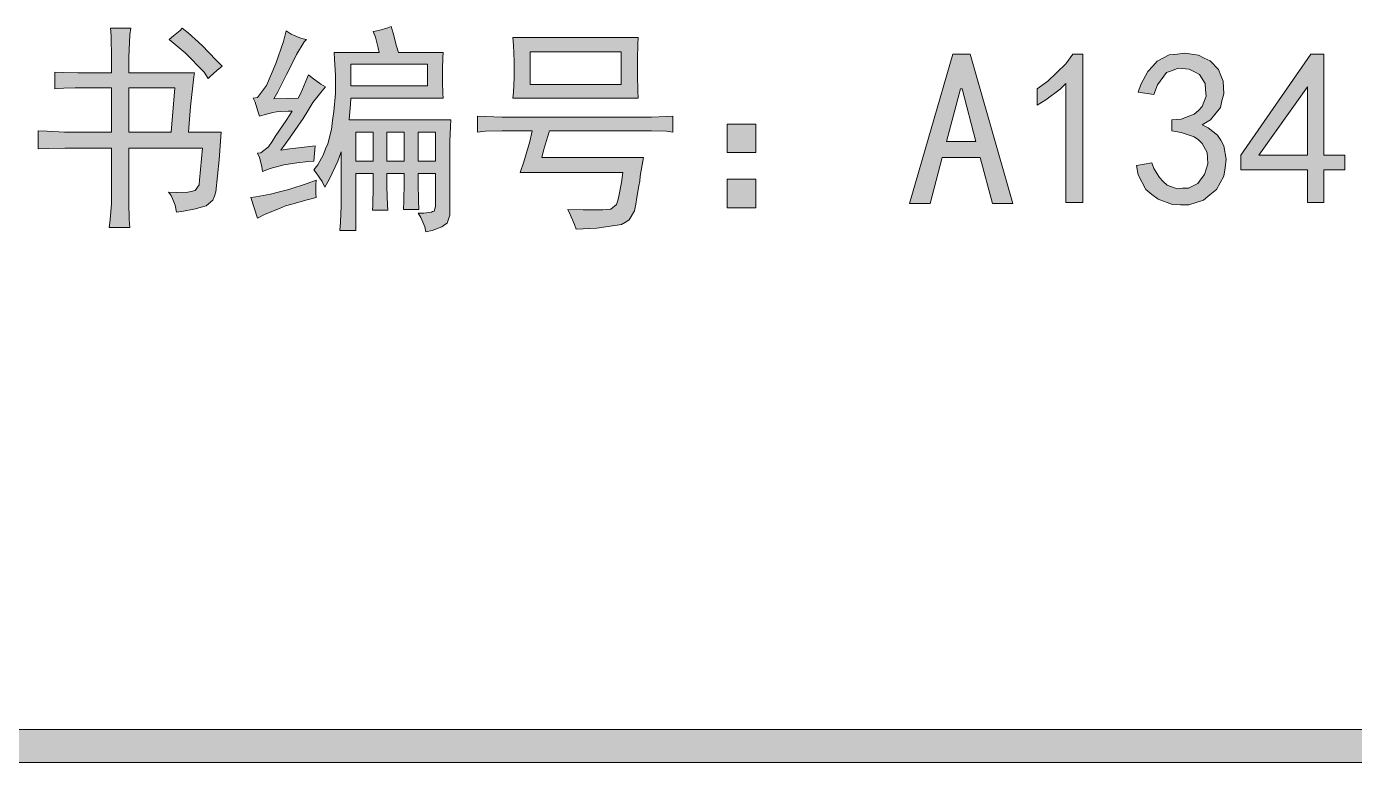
# Model space of a CAD drawing. Header units: millimetres. Extents: x 0 to 586, y 0 to 414.
# Drawn here: x 553.64 to 565.54, y 341.54 to 348.14 of the extents above; entities that cross this region are included whole.
import ezdxf

# ---------------------------------------------------------------- set-up
doc = ezdxf.new("R2010")
doc.units = ezdxf.units.MM

msp = doc.modelspace()

# ---------------------------------------------------------------- hatches: boundary and pattern name
h = msp.add_hatch(color=0)
h.paths.add_polyline_path([(554.404389, 347.722472), (554.404389, 347.853), (554.400861, 348.054083), (554.397333, 348.124639), (554.57725, 348.124639), (554.570194, 348.064667), (554.559611, 347.863583), (554.559611, 347.722472), (555.14875, 347.722472), (555.141694, 347.687194), (555.113472, 347.422611), (555.095833, 347.193306), (555.388639, 347.193306), (555.371, 346.942833), (555.33925, 346.657083), (555.328667, 346.618278), (555.314556, 346.583), (555.254583, 346.530083), (555.208722, 346.5195), (555.159333, 346.505389), (555.049972, 346.484222), (554.986472, 346.473639), (554.975889, 346.537139), (554.940611, 346.625333), (554.915917, 346.653556), (554.986472, 346.650028), (555.088778, 346.653556), (555.120528, 346.660611), (555.155806, 346.667667), (555.191083, 346.720583), (555.194611, 346.762917), (555.219306, 347.048667), (554.559611, 347.048667), (554.559611, 346.639444), (554.559611, 346.561833), (554.563139, 346.410139), (554.570194, 346.336056), (554.383222, 346.336056), (554.393806, 346.406611), (554.404389, 346.55125), (554.404389, 346.628861), (554.404389, 347.048667), (554.041028, 347.048667), (553.988111, 347.048667), (553.839944, 347.045139), (553.748222, 347.041611), (553.748222, 347.203889), (553.829361, 347.200361), (553.984583, 347.193306), (554.058667, 347.193306), (554.404389, 347.193306), (554.404389, 347.588417), (554.104528, 347.588417), (554.079833, 347.588417), (553.977528, 347.584889), (553.896389, 347.581361), (553.896389, 347.729528), (553.974, 347.726), (554.104528, 347.722472), (554.157444, 347.722472)])
h.paths.add_polyline_path([(554.940611, 347.193306), (554.972361, 347.588417), (554.559611, 347.588417), (554.559611, 347.193306)])
h = msp.add_hatch(color=0)
h.dxf.hatch_style = 2
h.paths.add_polyline_path([(555.039389, 348.124639), (555.092306, 348.082306), (555.184028, 347.997639), (555.226361, 347.958833), (555.268694, 347.9165), (555.353361, 347.828306), (555.395694, 347.782444), (555.349833, 347.743639), (555.289861, 347.690722), (555.272222, 347.673083), (555.236944, 347.729528), (555.064083, 347.902389), (554.922972, 348.022333), (554.961778, 348.054083), (555.02175, 348.103472)])
h = msp.add_hatch(color=0)
h.dxf.hatch_style = 2
h.paths.add_polyline_path([(556.154167, 348.022333), (556.133, 348.001167), (556.062444, 347.888278), (556.020111, 347.800083), (555.97425, 347.708361), (555.896639, 347.553139), (555.861361, 347.489639), (556.076556, 347.496694), (556.10125, 347.542556), (556.147111, 347.648389), (556.171806, 347.704833), (556.203556, 347.680139), (556.281167, 347.623694), (556.3235, 347.599), (556.29175, 347.563722), (556.210611, 347.457889), (556.16475, 347.383806), (556.122417, 347.31325), (555.998944, 347.136861), (555.921333, 347.031028), (556.002472, 347.041611), (556.157694, 347.05925), (556.231778, 347.069833), (556.217667, 346.93225), (556.171806, 346.928722), (556.065972, 346.918139), (556.009528, 346.907556), (555.949556, 346.9005), (555.826083, 346.865222), (555.759056, 346.840528), (555.752, 346.882861), (555.730833, 346.964), (555.713194, 347.002806), (555.744944, 347.006333), (555.811972, 347.05925), (555.843722, 347.108639), (555.879, 347.161556), (555.970722, 347.295611), (556.023639, 347.380278), (555.988361, 347.380278), (555.917806, 347.37675), (555.882528, 347.373222), (555.850778, 347.369694), (555.773167, 347.348528), (555.730833, 347.334417), (555.716722, 347.380278), (555.692028, 347.461417), (555.674389, 347.496694), (555.713194, 347.50375), (555.794333, 347.609583), (555.836667, 347.708361), (555.879, 347.807139), (555.946028, 348.004694), (555.970722, 348.099944), (556.016583, 348.071722), (556.108306, 348.032917)])
h = msp.add_hatch(color=0)
h.paths.add_polyline_path([(556.912639, 348.13875), (556.930278, 348.078778), (556.9585, 347.962361), (556.976139, 347.905917), (557.378306, 347.905917), (557.374778, 347.860056), (557.37125, 347.75775), (557.37125, 347.697778), (557.37125, 347.641333), (557.374778, 347.539028), (557.378306, 347.496694), (556.549278, 347.496694), (556.54575, 347.44025), (556.538694, 347.341472), (556.535167, 347.302667), (557.445333, 347.302667), (557.441806, 347.242694), (557.438278, 347.108639), (557.438278, 347.041611), (557.438278, 346.505389), (557.438278, 346.448944), (557.413583, 346.374861), (557.388889, 346.36075), (557.364194, 346.343111), (557.279528, 346.311361), (557.223083, 346.29725), (557.2125, 346.343111), (557.177222, 346.427778), (557.152528, 346.466583), (557.205444, 346.466583), (557.272472, 346.473639), (557.283056, 346.480694), (557.297167, 346.484222), (557.30775, 346.526556), (557.30775, 346.561833), (557.30775, 346.822889), (557.152528, 346.822889), (557.152528, 346.738222), (557.156056, 346.575944), (557.159583, 346.498333), (557.022, 346.498333), (557.025528, 346.575944), (557.029056, 346.738222), (557.029056, 346.822889), (556.873833, 346.822889), (556.873833, 346.702944), (556.877361, 346.537139), (556.880889, 346.491278), (556.743306, 346.491278), (556.746833, 346.537139), (556.750361, 346.702944), (556.750361, 346.822889), (556.595139, 346.822889), (556.595139, 346.311361), (556.4505, 346.311361), (556.457556, 346.385444), (556.464611, 346.530083), (556.464611, 346.600639), (556.464611, 347.016917), (556.432861, 346.93225), (556.358778, 346.7735), (556.316444, 346.699417), (556.29175, 346.748806), (556.238833, 346.826417), (556.217667, 346.854639), (556.252944, 346.9005), (556.305861, 346.992222), (556.3235, 347.041611), (556.344667, 347.087472), (556.376417, 347.214472), (556.387, 347.295611), (556.397583, 347.37675), (556.411694, 347.539028), (556.411694, 347.620167), (556.411694, 347.701306), (556.404639, 347.845944), (556.401111, 347.905917), (556.803278, 347.905917), (556.796222, 347.94825), (556.771528, 348.0435), (556.750361, 348.092889), (556.79975, 348.103472), (556.880889, 348.128167)])
h.paths.add_polyline_path([(557.237194, 347.606056), (557.237194, 347.800083), (556.549278, 347.800083), (556.549278, 347.606056)])
h.paths.add_polyline_path([(557.029056, 346.93225), (557.029056, 347.193306), (556.873833, 347.193306), (556.873833, 346.93225)])
h.paths.add_polyline_path([(557.30775, 346.93225), (557.30775, 347.193306), (557.152528, 347.193306), (557.152528, 346.93225)])
h.paths.add_polyline_path([(556.750361, 346.93225), (556.750361, 347.193306), (556.595139, 347.193306), (556.595139, 346.93225)])
h = msp.add_hatch(color=0)
h.paths.add_polyline_path([(559.124556, 348.039972), (559.121028, 347.98), (559.1175, 347.849472), (559.1175, 347.775389), (559.1175, 347.701306), (559.121028, 347.563722), (559.124556, 347.496694), (558.002722, 347.496694), (558.00625, 347.549611), (558.013306, 347.680139), (558.013306, 347.750694), (558.013306, 347.828306), (558.00625, 347.972944), (558.002722, 348.039972)])
h.paths.add_polyline_path([(558.972861, 347.620167), (558.972861, 347.912972), (558.157944, 347.912972), (558.157944, 347.620167)])
h = msp.add_hatch(color=0)
h.paths.add_polyline_path([(562.483, 346.55125), (562.299556, 346.55125), (562.190194, 346.964), (561.848, 346.964), (561.742167, 346.55125), (561.555194, 346.55125), (561.94325, 347.891806), (562.098472, 347.891806)])
h.paths.add_polyline_path([(562.151389, 347.108639), (562.027917, 347.581361), (562.013806, 347.581361), (561.886806, 347.108639)])
h = msp.add_hatch(color=0)
h.dxf.hatch_style = 2
h.paths.add_polyline_path([(562.955722, 347.627222), (562.906333, 347.577833), (562.779333, 347.482583), (562.701722, 347.433194), (562.701722, 347.581361), (562.796972, 347.648389), (562.955722, 347.803611), (563.019222, 347.891806), (563.110944, 347.891806), (563.110944, 346.561833), (562.955722, 346.561833)])
h = msp.add_hatch(color=0)
h.dxf.hatch_style = 2
h.paths.add_polyline_path([(563.590722, 346.893444), (563.728306, 346.918139), (563.745944, 346.865222), (563.795333, 346.784083), (563.830611, 346.748806), (563.865889, 346.717056), (563.954083, 346.685306), (564.003472, 346.688833), (564.056389, 346.688833), (564.141056, 346.731167), (564.169278, 346.7735), (564.201028, 346.812306), (564.22925, 346.907556), (564.225722, 346.960472), (564.222194, 347.009861), (564.179861, 347.091), (564.144583, 347.12275), (564.105778, 347.150972), (563.989361, 347.189778), (563.908222, 347.203889), (563.908222, 347.302667), (563.989361, 347.309722), (564.105778, 347.352056), (564.144583, 347.387333), (564.179861, 347.422611), (564.215139, 347.514333), (564.208083, 347.570778), (564.204556, 347.627222), (564.155167, 347.708361), (564.109306, 347.733056), (564.063444, 347.75775), (563.964667, 347.764806), (563.91175, 347.743639), (563.858833, 347.726), (563.777694, 347.616639), (563.745944, 347.528444), (563.604833, 347.549611), (563.629528, 347.620167), (563.693028, 347.736583), (563.735361, 347.782444), (563.774167, 347.828306), (563.883528, 347.88475), (563.954083, 347.891806), (564.024639, 347.898861), (564.144583, 347.881222), (564.1975, 347.856528), (564.250417, 347.831833), (564.3245, 347.754222), (564.345667, 347.701306), (564.366833, 347.648389), (564.373889, 347.5355), (564.35625, 347.472), (564.342139, 347.412028), (564.253944, 347.302667), (564.179861, 347.256806), (564.232778, 347.232111), (564.317444, 347.165083), (564.345667, 347.119222), (564.373889, 347.069833), (564.395056, 346.949889), (564.384472, 346.872278), (564.373889, 346.798194), (564.306861, 346.67825), (564.246889, 346.628861), (564.190444, 346.583), (564.059917, 346.540667), (563.985833, 346.540667), (563.91175, 346.544194), (563.78475, 346.590056), (563.728306, 346.632389), (563.675389, 346.67825), (563.604833, 346.808778)])
h = msp.add_hatch(color=0)
h.paths.add_polyline_path([(565.121778, 346.854639), (564.525583, 346.854639), (564.525583, 346.985167), (565.153528, 347.891806), (565.269944, 347.891806), (565.269944, 346.985167), (565.456917, 346.985167), (565.456917, 346.854639), (565.269944, 346.854639), (565.269944, 346.561833), (565.121778, 346.561833)])
h.paths.add_polyline_path([(565.121778, 346.985167), (565.121778, 347.599), (564.687861, 346.985167)])
h = msp.add_hatch(color=0)
h.dxf.hatch_style = 2
h.paths.add_polyline_path([(559.173944, 347.327361), (559.2445, 347.327361), (559.378556, 347.330889), (559.435, 347.334417), (559.435, 347.193306), (559.378556, 347.200361), (559.2445, 347.203889), (559.173944, 347.203889), (558.330806, 347.203889), (558.313167, 347.147444), (558.277889, 347.0275), (558.26025, 346.964), (559.173944, 346.964), (559.159833, 346.9005), (559.142194, 346.798194), (559.138667, 346.752333), (559.131611, 346.71), (559.113972, 346.607694), (559.103389, 346.547722), (559.092806, 346.48775), (559.043417, 346.406611), (559.011667, 346.385444), (558.976389, 346.364278), (558.754139, 346.332528), (558.570694, 346.321944), (558.553056, 346.364278), (558.51425, 346.452472), (558.493083, 346.498333), (558.630667, 346.494806), (558.807056, 346.494806), (558.842333, 346.498333), (558.881139, 346.501861), (558.930528, 346.544194), (558.941111, 346.579472), (558.951694, 346.618278), (558.976389, 346.74175), (558.986972, 346.829944), (558.066222, 346.829944), (558.1015, 346.925194), (558.154417, 347.108639), (558.175583, 347.203889), (557.988611, 347.203889), (557.907472, 347.203889), (557.755778, 347.200361), (557.685222, 347.193306), (557.685222, 347.334417), (557.755778, 347.330889), (557.907472, 347.327361), (557.988611, 347.327361)])
h = msp.add_hatch(color=0)
h.dxf.hatch_style = 2
h.paths.add_polyline_path([(559.921833, 347.263861), (560.179361, 347.263861), (560.179361, 347.009861), (559.921833, 347.009861)])
h = msp.add_hatch(color=0)
h.dxf.hatch_style = 2
h.paths.add_polyline_path([(556.238833, 346.762917), (556.235306, 346.720583), (556.235306, 346.642972), (556.238833, 346.607694), (556.157694, 346.586528), (556.020111, 346.547722), (555.963667, 346.530083), (555.91075, 346.508917), (555.78375, 346.456), (555.713194, 346.420722), (555.653222, 346.607694), (555.699083, 346.611222), (555.829611, 346.635917), (555.91075, 346.657083), (555.995417, 346.67825), (556.157694, 346.731167)])
h = msp.add_hatch(color=0)
h.dxf.hatch_style = 2
h.paths.add_polyline_path([(559.921833, 346.769972), (560.179361, 346.769972), (560.179361, 346.512444), (559.921833, 346.512444)])
h = msp.add_hatch(color=0)
h.dxf.hatch_style = 2
h.paths.add_polyline_path([(575.772139, 341.838139), (575.772139, 341.541806), (541.390417, 341.541806), (541.390417, 341.838139)])

# ---------------------------------------------------------------- linework, layer by layer
at = {"color": 0, "lineweight": 0}
for points in [[(554.404389, 347.722472), (554.404389, 347.853), (554.400861, 348.054083), (554.397333, 348.124639), (554.57725, 348.124639), (554.570194, 348.064667), (554.559611, 347.863583), (554.559611, 347.722472), (555.14875, 347.722472), (555.141694, 347.687194), (555.113472, 347.422611), (555.095833, 347.193306), (555.388639, 347.193306), (555.371, 346.942833), (555.33925, 346.657083), (555.328667, 346.618278), (555.314556, 346.583), (555.254583, 346.530083), (555.208722, 346.5195), (555.159333, 346.505389), (555.049972, 346.484222), (554.986472, 346.473639), (554.975889, 346.537139), (554.940611, 346.625333), (554.915917, 346.653556), (554.986472, 346.650028), (555.088778, 346.653556), (555.120528, 346.660611), (555.155806, 346.667667), (555.191083, 346.720583), (555.194611, 346.762917), (555.219306, 347.048667), (554.559611, 347.048667), (554.559611, 346.639444), (554.559611, 346.561833), (554.563139, 346.410139), (554.570194, 346.336056), (554.383222, 346.336056), (554.393806, 346.406611), (554.404389, 346.55125), (554.404389, 346.628861), (554.404389, 347.048667), (554.041028, 347.048667), (553.988111, 347.048667), (553.839944, 347.045139), (553.748222, 347.041611), (553.748222, 347.203889), (553.829361, 347.200361), (553.984583, 347.193306), (554.058667, 347.193306), (554.404389, 347.193306), (554.404389, 347.588417), (554.104528, 347.588417), (554.079833, 347.588417), (553.977528, 347.584889), (553.896389, 347.581361), (553.896389, 347.729528), (553.974, 347.726), (554.104528, 347.722472), (554.157444, 347.722472)], [(555.039389, 348.124639), (555.092306, 348.082306), (555.184028, 347.997639), (555.226361, 347.958833), (555.268694, 347.9165), (555.353361, 347.828306), (555.395694, 347.782444), (555.349833, 347.743639), (555.289861, 347.690722), (555.272222, 347.673083), (555.236944, 347.729528), (555.064083, 347.902389), (554.922972, 348.022333), (554.961778, 348.054083), (555.02175, 348.103472)], [(556.154167, 348.022333), (556.133, 348.001167), (556.062444, 347.888278), (556.020111, 347.800083), (555.97425, 347.708361), (555.896639, 347.553139), (555.861361, 347.489639), (556.076556, 347.496694), (556.10125, 347.542556), (556.147111, 347.648389), (556.171806, 347.704833), (556.203556, 347.680139), (556.281167, 347.623694), (556.3235, 347.599), (556.29175, 347.563722), (556.210611, 347.457889), (556.16475, 347.383806), (556.122417, 347.31325), (555.998944, 347.136861), (555.921333, 347.031028), (556.002472, 347.041611), (556.157694, 347.05925), (556.231778, 347.069833), (556.217667, 346.93225), (556.171806, 346.928722), (556.065972, 346.918139), (556.009528, 346.907556), (555.949556, 346.9005), (555.826083, 346.865222), (555.759056, 346.840528), (555.752, 346.882861), (555.730833, 346.964), (555.713194, 347.002806), (555.744944, 347.006333), (555.811972, 347.05925), (555.843722, 347.108639), (555.879, 347.161556), (555.970722, 347.295611), (556.023639, 347.380278), (555.988361, 347.380278), (555.917806, 347.37675), (555.882528, 347.373222), (555.850778, 347.369694), (555.773167, 347.348528), (555.730833, 347.334417), (555.716722, 347.380278), (555.692028, 347.461417), (555.674389, 347.496694), (555.713194, 347.50375), (555.794333, 347.609583), (555.836667, 347.708361), (555.879, 347.807139), (555.946028, 348.004694), (555.970722, 348.099944), (556.016583, 348.071722), (556.108306, 348.032917)], [(556.912639, 348.13875), (556.930278, 348.078778), (556.9585, 347.962361), (556.976139, 347.905917), (557.378306, 347.905917), (557.374778, 347.860056), (557.37125, 347.75775), (557.37125, 347.697778), (557.37125, 347.641333), (557.374778, 347.539028), (557.378306, 347.496694), (556.549278, 347.496694), (556.54575, 347.44025), (556.538694, 347.341472), (556.535167, 347.302667), (557.445333, 347.302667), (557.441806, 347.242694), (557.438278, 347.108639), (557.438278, 347.041611), (557.438278, 346.505389), (557.438278, 346.448944), (557.413583, 346.374861), (557.388889, 346.36075), (557.364194, 346.343111), (557.279528, 346.311361), (557.223083, 346.29725), (557.2125, 346.343111), (557.177222, 346.427778), (557.152528, 346.466583), (557.205444, 346.466583), (557.272472, 346.473639), (557.283056, 346.480694), (557.297167, 346.484222), (557.30775, 346.526556), (557.30775, 346.561833), (557.30775, 346.822889), (557.152528, 346.822889), (557.152528, 346.738222), (557.156056, 346.575944), (557.159583, 346.498333), (557.022, 346.498333), (557.025528, 346.575944), (557.029056, 346.738222), (557.029056, 346.822889), (556.873833, 346.822889), (556.873833, 346.702944), (556.877361, 346.537139), (556.880889, 346.491278), (556.743306, 346.491278), (556.746833, 346.537139), (556.750361, 346.702944), (556.750361, 346.822889), (556.595139, 346.822889), (556.595139, 346.311361), (556.4505, 346.311361), (556.457556, 346.385444), (556.464611, 346.530083), (556.464611, 346.600639), (556.464611, 347.016917), (556.432861, 346.93225), (556.358778, 346.7735), (556.316444, 346.699417), (556.29175, 346.748806), (556.238833, 346.826417), (556.217667, 346.854639), (556.252944, 346.9005), (556.305861, 346.992222), (556.3235, 347.041611), (556.344667, 347.087472), (556.376417, 347.214472), (556.387, 347.295611), (556.397583, 347.37675), (556.411694, 347.539028), (556.411694, 347.620167), (556.411694, 347.701306), (556.404639, 347.845944), (556.401111, 347.905917), (556.803278, 347.905917), (556.796222, 347.94825), (556.771528, 348.0435), (556.750361, 348.092889), (556.79975, 348.103472), (556.880889, 348.128167)], [(559.124556, 348.039972), (559.121028, 347.98), (559.1175, 347.849472), (559.1175, 347.775389), (559.1175, 347.701306), (559.121028, 347.563722), (559.124556, 347.496694), (558.002722, 347.496694), (558.00625, 347.549611), (558.013306, 347.680139), (558.013306, 347.750694), (558.013306, 347.828306), (558.00625, 347.972944), (558.002722, 348.039972)], [(558.972861, 347.620167), (558.972861, 347.912972), (558.157944, 347.912972), (558.157944, 347.620167)], [(562.483, 346.55125), (562.299556, 346.55125), (562.190194, 346.964), (561.848, 346.964), (561.742167, 346.55125), (561.555194, 346.55125), (561.94325, 347.891806), (562.098472, 347.891806)], [(562.955722, 347.627222), (562.906333, 347.577833), (562.779333, 347.482583), (562.701722, 347.433194), (562.701722, 347.581361), (562.796972, 347.648389), (562.955722, 347.803611), (563.019222, 347.891806), (563.110944, 347.891806), (563.110944, 346.561833), (562.955722, 346.561833)], [(563.590722, 346.893444), (563.728306, 346.918139), (563.745944, 346.865222), (563.795333, 346.784083), (563.830611, 346.748806), (563.865889, 346.717056), (563.954083, 346.685306), (564.003472, 346.688833), (564.056389, 346.688833), (564.141056, 346.731167), (564.169278, 346.7735), (564.201028, 346.812306), (564.22925, 346.907556), (564.225722, 346.960472), (564.222194, 347.009861), (564.179861, 347.091), (564.144583, 347.12275), (564.105778, 347.150972), (563.989361, 347.189778), (563.908222, 347.203889), (563.908222, 347.302667), (563.989361, 347.309722), (564.105778, 347.352056), (564.144583, 347.387333), (564.179861, 347.422611), (564.215139, 347.514333), (564.208083, 347.570778), (564.204556, 347.627222), (564.155167, 347.708361), (564.109306, 347.733056), (564.063444, 347.75775), (563.964667, 347.764806), (563.91175, 347.743639), (563.858833, 347.726), (563.777694, 347.616639), (563.745944, 347.528444), (563.604833, 347.549611), (563.629528, 347.620167), (563.693028, 347.736583), (563.735361, 347.782444), (563.774167, 347.828306), (563.883528, 347.88475), (563.954083, 347.891806), (564.024639, 347.898861), (564.144583, 347.881222), (564.1975, 347.856528), (564.250417, 347.831833), (564.3245, 347.754222), (564.345667, 347.701306), (564.366833, 347.648389), (564.373889, 347.5355), (564.35625, 347.472), (564.342139, 347.412028), (564.253944, 347.302667), (564.179861, 347.256806), (564.232778, 347.232111), (564.317444, 347.165083), (564.345667, 347.119222), (564.373889, 347.069833), (564.395056, 346.949889), (564.384472, 346.872278), (564.373889, 346.798194), (564.306861, 346.67825), (564.246889, 346.628861), (564.190444, 346.583), (564.059917, 346.540667), (563.985833, 346.540667), (563.91175, 346.544194), (563.78475, 346.590056), (563.728306, 346.632389), (563.675389, 346.67825), (563.604833, 346.808778)], [(565.121778, 346.854639), (564.525583, 346.854639), (564.525583, 346.985167), (565.153528, 347.891806), (565.269944, 347.891806), (565.269944, 346.985167), (565.456917, 346.985167), (565.456917, 346.854639), (565.269944, 346.854639), (565.269944, 346.561833), (565.121778, 346.561833)], [(557.237194, 347.606056), (557.237194, 347.800083), (556.549278, 347.800083), (556.549278, 347.606056)], [(554.940611, 347.193306), (554.972361, 347.588417), (554.559611, 347.588417), (554.559611, 347.193306)], [(562.151389, 347.108639), (562.027917, 347.581361), (562.013806, 347.581361), (561.886806, 347.108639)], [(565.121778, 346.985167), (565.121778, 347.599), (564.687861, 346.985167)], [(559.173944, 347.327361), (559.2445, 347.327361), (559.378556, 347.330889), (559.435, 347.334417), (559.435, 347.193306), (559.378556, 347.200361), (559.2445, 347.203889), (559.173944, 347.203889), (558.330806, 347.203889), (558.313167, 347.147444), (558.277889, 347.0275), (558.26025, 346.964), (559.173944, 346.964), (559.159833, 346.9005), (559.142194, 346.798194), (559.138667, 346.752333), (559.131611, 346.71), (559.113972, 346.607694), (559.103389, 346.547722), (559.092806, 346.48775), (559.043417, 346.406611), (559.011667, 346.385444), (558.976389, 346.364278), (558.754139, 346.332528), (558.570694, 346.321944), (558.553056, 346.364278), (558.51425, 346.452472), (558.493083, 346.498333), (558.630667, 346.494806), (558.807056, 346.494806), (558.842333, 346.498333), (558.881139, 346.501861), (558.930528, 346.544194), (558.941111, 346.579472), (558.951694, 346.618278), (558.976389, 346.74175), (558.986972, 346.829944), (558.066222, 346.829944), (558.1015, 346.925194), (558.154417, 347.108639), (558.175583, 347.203889), (557.988611, 347.203889), (557.907472, 347.203889), (557.755778, 347.200361), (557.685222, 347.193306), (557.685222, 347.334417), (557.755778, 347.330889), (557.907472, 347.327361), (557.988611, 347.327361)], [(559.921833, 347.263861), (560.179361, 347.263861), (560.179361, 347.009861), (559.921833, 347.009861)], [(556.750361, 346.93225), (556.750361, 347.193306), (556.595139, 347.193306), (556.595139, 346.93225)], [(557.029056, 346.93225), (557.029056, 347.193306), (556.873833, 347.193306), (556.873833, 346.93225)], [(557.30775, 346.93225), (557.30775, 347.193306), (557.152528, 347.193306), (557.152528, 346.93225)], [(556.238833, 346.762917), (556.235306, 346.720583), (556.235306, 346.642972), (556.238833, 346.607694), (556.157694, 346.586528), (556.020111, 346.547722), (555.963667, 346.530083), (555.91075, 346.508917), (555.78375, 346.456), (555.713194, 346.420722), (555.653222, 346.607694), (555.699083, 346.611222), (555.829611, 346.635917), (555.91075, 346.657083), (555.995417, 346.67825), (556.157694, 346.731167)], [(559.921833, 346.769972), (560.179361, 346.769972), (560.179361, 346.512444), (559.921833, 346.512444)], [(575.772139, 341.838139), (575.772139, 341.541806), (541.390417, 341.541806), (541.390417, 341.838139)]]:
    msp.add_lwpolyline(points, close=True, dxfattribs=at)

doc.saveas('drawing.dxf')
